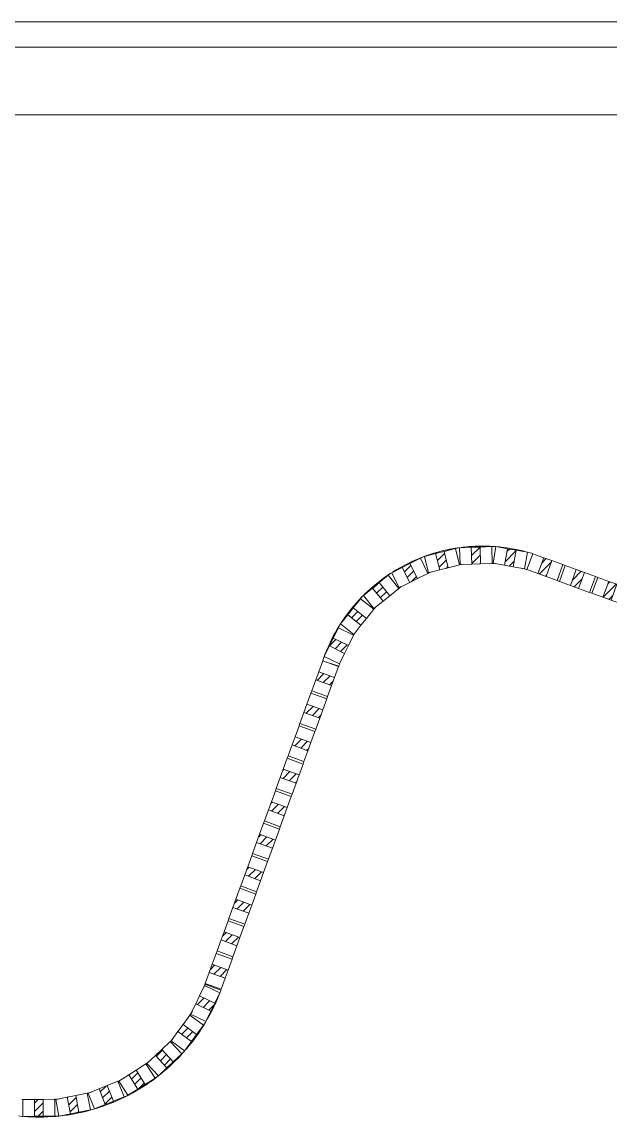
# Model space of a CAD drawing. Header units: millimetres. Extents: x -32090 to 18410, y 18847 to 76047.
# Drawn here: x -22034 to -18549, y 69559 to 76047 of the extents above; entities that cross this region are included whole.
import ezdxf

# ---------------------------------------------------------------- set-up
doc = ezdxf.new("R2010")
doc.units = ezdxf.units.MM
for name, color, linetype, lineweight in [('A-FLOR', 192, 'Continuous', 5), ('A-GLAZ-CURT', 52, 'Continuous', 5), ('A-GLAZ-CWMG', 51, 'Continuous', 5), ('A-WALL', 113, 'Continuous', 5)]:
    doc.layers.add(name, color=color, linetype=linetype, lineweight=lineweight)

# ---------------------------------------------------------------- blocks, each defined once
blk = doc.blocks.new('GUTTER_1 - GUTTER_1-8544427-1st Traffic Floor Plan - Pedestrian')
at = {"layer": 'A-FLOR'}
for p, q in [((-32089.9, 76047.2), (18410.1, 76047.2)), ((18260.1, 75897.2), (-31939.9, 75897.2))]:
    blk.add_line(p, q, dxfattribs=at)
blk = doc.blocks.new('X Block - X Block-V608-1st Traffic Floor Plan - Pedestrian')
at = {"layer": 'A-GLAZ-CURT'}
h = blk.add_hatch(dxfattribs=at)
h.set_pattern_fill('FP_600', color=256, style=0, pattern_type=2)
h.set_pattern_definition([(335, (-59045.677, -43695.38), (14.791639, 31.720773), [])])
h.paths.add_polyline_path([(18.3, 50), (-33.3, 50), (-33.3, -50), (18.3, -50)])
for p, q in [((-102.5, 50), (-102.5, -50)), ((-102.5, 50), (-33.3, 50)), ((18.3, 50), (-33.3, 50)), ((-33.3, 50), (-33.3, -50)), ((18.3, -50), (18.3, 50)), ((18.3, 50), (87.5, 50)), ((87.5, 50), (87.5, -50)), ((-33.3, -50), (-102.5, -50)), ((-33.3, -50), (18.3, -50)), ((87.5, -50), (18.3, -50))]:
    blk.add_line(p, q, dxfattribs=at)
blk = doc.blocks.new('X Block - X Block-V609-1st Traffic Floor Plan - Pedestrian')
at = {"layer": 'A-GLAZ-CURT'}
h = blk.add_hatch(dxfattribs=at)
h.set_pattern_fill('FP_601', color=256, style=0, pattern_type=2)
h.set_pattern_definition([(335, (-59250.677, -43695.38), (14.791639, 31.720773), [])])
h.paths.add_polyline_path([(18.3, 50), (-33.3, 50), (-33.3, -50), (18.3, -50)])
for p, q in [((-102.5, 50), (-102.5, -50)), ((-102.5, 50), (-33.3, 50)), ((18.3, 50), (-33.3, 50)), ((-33.3, 50), (-33.3, -50)), ((18.3, -50), (18.3, 50)), ((18.3, 50), (87.5, 50)), ((87.5, 50), (87.5, -50)), ((-33.3, -50), (-102.5, -50)), ((-33.3, -50), (18.3, -50)), ((87.5, -50), (18.3, -50))]:
    blk.add_line(p, q, dxfattribs=at)
blk = doc.blocks.new('X Block - X Block-V610-1st Traffic Floor Plan - Pedestrian')
at = {"layer": 'A-GLAZ-CURT'}
h = blk.add_hatch(dxfattribs=at)
h.set_pattern_fill('FP_602', color=256, style=0, pattern_type=2)
h.set_pattern_definition([(335, (-59455.677, -43695.38), (14.791639, 31.720773), [])])
h.paths.add_polyline_path([(-33.3, -50), (18.3, -50), (18.3, 50), (-33.3, 50), (-33.3, -46.9)])
for p, q in [((-102.5, 50), (-102.5, -50)), ((-102.5, 50), (-33.3, 50)), ((18.3, 50), (-33.3, 50)), ((-33.3, 50), (-33.3, -50)), ((18.3, -50), (18.3, 50)), ((18.3, 50), (87.5, 50)), ((87.5, 50), (87.5, -50)), ((-33.3, -50), (-102.5, -50)), ((-33.3, -50), (18.3, -50)), ((87.5, -50), (18.3, -50))]:
    blk.add_line(p, q, dxfattribs=at)
blk = doc.blocks.new('X Block - X Block-V611-1st Traffic Floor Plan - Pedestrian')
at = {"layer": 'A-GLAZ-CURT'}
h = blk.add_hatch(dxfattribs=at)
h.set_pattern_fill('FP_603', color=256, style=0, pattern_type=2)
h.set_pattern_definition([(335, (-59660.677, -43695.38), (14.791639, 31.720773), [])])
h.paths.add_polyline_path([(-33.3, -50), (18.3, -50), (18.3, 50), (-33.3, 50), (-33.3, 27.7)])
for p, q in [((-102.5, 50), (-102.5, -50)), ((-102.5, 50), (-33.3, 50)), ((18.3, 50), (-33.3, 50)), ((-33.3, 50), (-33.3, -50)), ((18.3, -50), (18.3, 50)), ((18.3, 50), (87.5, 50)), ((87.5, 50), (87.5, -50)), ((-33.3, -50), (-102.5, -50)), ((-33.3, -50), (18.3, -50)), ((87.5, -50), (18.3, -50))]:
    blk.add_line(p, q, dxfattribs=at)
blk = doc.blocks.new('Rectangular Mullion - 15 x 100mm-V501-1st Traffic Floor Plan - Pedestrian')
at = {"layer": 'A-GLAZ-CWMG'}
for p, q in [((-12991.4, 22638), (-12977.3, 22643.1)), ((-12943.1, 22549.2), (-12957.2, 22544))]:
    blk.add_line(p, q, dxfattribs=at)
blk = doc.blocks.new('Rectangular Mullion - 15 x 100mm-V155-1st Traffic Floor Plan - Pedestrian')
at = {"layer": 'A-GLAZ-CWMG'}
for p, q in [((-23149.9, 65882), (-23134.9, 65882)), ((-23134.9, 65782), (-23149.9, 65782))]:
    blk.add_line(p, q, dxfattribs=at)
blk = doc.blocks.new('X Block - X Block-V612-1st Traffic Floor Plan - Pedestrian')
at = {"layer": 'A-GLAZ-CURT'}
h = blk.add_hatch(dxfattribs=at)
h.set_pattern_fill('FP_604', color=256, style=0, pattern_type=2)
h.set_pattern_definition([(335, (-59865.677, -43695.38), (14.791639, 31.720773), [])])
h.paths.add_polyline_path([(18.3, 50), (-33.3, 50), (-33.3, -50), (18.3, -50)])
for p, q in [((-102.5, 50), (-102.5, -50)), ((-102.5, 50), (-33.3, 50)), ((18.3, 50), (-33.3, 50)), ((-33.3, 50), (-33.3, -50)), ((18.3, -50), (18.3, 50)), ((18.3, 50), (87.5, 50)), ((87.5, 50), (87.5, -50)), ((-33.3, -50), (-102.5, -50)), ((-33.3, -50), (18.3, -50)), ((87.5, -50), (18.3, -50))]:
    blk.add_line(p, q, dxfattribs=at)
blk = doc.blocks.new('X Block - X Block-V613-1st Traffic Floor Plan - Pedestrian')
at = {"layer": 'A-GLAZ-CURT'}
h = blk.add_hatch(dxfattribs=at)
h.set_pattern_fill('FP_605', color=256, style=0, pattern_type=2)
h.set_pattern_definition([(335, (-60070.677, -43695.38), (14.791639, 31.720773), [])])
h.paths.add_polyline_path([(-33.3, -50), (18.3, -50), (18.3, 50), (-33.3, 50)])
for p, q in [((-102.5, 50), (-102.5, -50)), ((-102.5, 50), (-33.3, 50)), ((18.3, 50), (-33.3, 50)), ((-33.3, 50), (-33.3, -50)), ((18.3, -50), (18.3, 50)), ((18.3, 50), (87.5, 50)), ((87.5, 50), (87.5, -50)), ((-33.3, -50), (-102.5, -50)), ((-33.3, -50), (18.3, -50)), ((87.5, -50), (18.3, -50))]:
    blk.add_line(p, q, dxfattribs=at)
blk = doc.blocks.new('X Block - X Block-V614-1st Traffic Floor Plan - Pedestrian')
at = {"layer": 'A-GLAZ-CURT'}
h = blk.add_hatch(dxfattribs=at)
h.set_pattern_fill('FP_606', color=256, style=0, pattern_type=2)
h.set_pattern_definition([(335, (-60275.677, -43695.38), (14.791639, 31.720773), [])])
h.paths.add_polyline_path([(-33.3, 50), (-33.3, -50), (18.3, -50), (18.3, 50)])
for p, q in [((-102.5, 50), (-102.5, -50)), ((-102.5, 50), (-33.3, 50)), ((18.3, 50), (-33.3, 50)), ((-33.3, 50), (-33.3, -50)), ((18.3, -50), (18.3, 50)), ((18.3, 50), (87.5, 50)), ((87.5, 50), (87.5, -50)), ((-33.3, -50), (-102.5, -50)), ((-33.3, -50), (18.3, -50)), ((87.5, -50), (18.3, -50))]:
    blk.add_line(p, q, dxfattribs=at)
blk = doc.blocks.new('X Block - X Block-V615-1st Traffic Floor Plan - Pedestrian')
at = {"layer": 'A-GLAZ-CURT'}
h = blk.add_hatch(dxfattribs=at)
h.set_pattern_fill('FP_607', color=256, style=0, pattern_type=2)
h.set_pattern_definition([(335, (-60480.677, -43695.38), (14.791639, 31.720773), [])])
h.paths.add_polyline_path([(18.3, 50), (-33.3, 50), (-33.3, -50), (18.3, -50)])
for p, q in [((-102.5, 50), (-102.5, -50)), ((-102.5, 50), (-33.3, 50)), ((18.3, 50), (-33.3, 50)), ((-33.3, 50), (-33.3, -50)), ((18.3, -50), (18.3, 50)), ((18.3, 50), (87.5, 50)), ((87.5, 50), (87.5, -50)), ((-33.3, -50), (-102.5, -50)), ((-33.3, -50), (18.3, -50)), ((87.5, -50), (18.3, -50))]:
    blk.add_line(p, q, dxfattribs=at)
blk = doc.blocks.new('X Block - X Block-V616-1st Traffic Floor Plan - Pedestrian')
at = {"layer": 'A-GLAZ-CURT'}
h = blk.add_hatch(dxfattribs=at)
h.set_pattern_fill('FP_608', color=256, style=0, pattern_type=2)
h.set_pattern_definition([(335, (-60685.677, -43695.38), (14.791639, 31.720773), [])])
h.paths.add_polyline_path([(-33.3, -50), (18.3, -50), (18.3, 50), (-33.3, 50)])
for p, q in [((-102.5, 50), (-102.5, -50)), ((-102.5, 50), (-33.3, 50)), ((18.3, 50), (-33.3, 50)), ((-33.3, 50), (-33.3, -50)), ((18.3, -50), (18.3, 50)), ((18.3, 50), (87.5, 50)), ((87.5, 50), (87.5, -50)), ((-33.3, -50), (-102.5, -50)), ((-33.3, -50), (18.3, -50)), ((87.5, -50), (18.3, -50))]:
    blk.add_line(p, q, dxfattribs=at)
blk = doc.blocks.new('X Block - X Block-V617-1st Traffic Floor Plan - Pedestrian')
at = {"layer": 'A-GLAZ-CURT'}
h = blk.add_hatch(dxfattribs=at)
h.set_pattern_fill('FP_609', color=256, style=0, pattern_type=2)
h.set_pattern_definition([(335, (-60883.177, -43695.38), (14.791639, 31.720773), [])])
h.paths.add_polyline_path([(25.8, 50), (-25.8, 50), (-25.8, -50), (25.8, -50)])
for p, q in [((-95, 50), (-95, -50)), ((-95, 50), (-25.8, 50)), ((25.8, 50), (-25.8, 50)), ((-25.8, 50), (-25.8, -50)), ((25.8, -50), (25.8, 50)), ((25.8, 50), (95, 50)), ((95, 50), (95, -50)), ((-25.8, -50), (-95, -50)), ((-25.8, -50), (25.8, -50)), ((95, -50), (25.8, -50))]:
    blk.add_line(p, q, dxfattribs=at)
blk = doc.blocks.new('X Block - X Block-V619-1st Traffic Floor Plan - Pedestrian')
at = {"layer": 'A-GLAZ-CURT'}
h = blk.add_hatch(dxfattribs=at)
h.set_pattern_fill('FP_611', color=256, style=0, pattern_type=2)
h.set_pattern_definition([(44.589, (21426.61, -69768.942), (-24.570572, 24.92563), [])])
h.paths.add_polyline_path([(-33.3, -50), (18.3, -50), (18.3, 50), (-33.3, 50), (-33.3, 17.3)])
for p, q in [((-102.5, 50), (-102.5, -50)), ((-102.5, 50), (-33.3, 50)), ((18.3, 50), (-33.3, 50)), ((-33.3, 50), (-33.3, -50)), ((18.3, -50), (18.3, 50)), ((18.3, 50), (87.5, 50)), ((87.5, 50), (87.5, -50)), ((-33.3, -50), (-102.5, -50)), ((-33.3, -50), (18.3, -50)), ((87.5, -50), (18.3, -50))]:
    blk.add_line(p, q, dxfattribs=at)
blk = doc.blocks.new('X Block - X Block-V620-1st Traffic Floor Plan - Pedestrian')
at = {"layer": 'A-GLAZ-CURT'}
h = blk.add_hatch(dxfattribs=at)
h.set_pattern_fill('FP_612', color=256, style=0, pattern_type=2)
h.set_pattern_definition([(33.896, (7905.48, -72514.104), (-19.51905, 29.051793), [])])
h.paths.add_polyline_path([(-33.3, -50), (18.3, -50), (18.3, 50), (-33.3, 50), (-33.3, 3.1)])
for p, q in [((-102.5, 50), (-102.5, -50)), ((-102.5, 50), (-33.3, 50)), ((18.3, 50), (-33.3, 50)), ((-33.3, 50), (-33.3, -50)), ((18.3, -50), (18.3, 50)), ((18.3, 50), (87.5, 50)), ((87.5, 50), (87.5, -50)), ((-33.3, -50), (-102.5, -50)), ((-33.3, -50), (18.3, -50)), ((87.5, -50), (18.3, -50))]:
    blk.add_line(p, q, dxfattribs=at)
blk = doc.blocks.new('X Block - X Block-V621-1st Traffic Floor Plan - Pedestrian')
at = {"layer": 'A-GLAZ-CURT'}
h = blk.add_hatch(dxfattribs=at)
h.set_pattern_fill('FP_613', color=256, style=0, pattern_type=2)
h.set_pattern_definition([(23.202, (-5890.218, -72702.71), (-13.78909, 32.169256), [])])
h.paths.add_polyline_path([(-33.3, 50), (-33.3, -50), (18.3, -50), (18.3, 50)])
for p, q in [((-102.5, 50), (-102.5, -50)), ((-102.5, 50), (-33.3, 50)), ((18.3, 50), (-33.3, 50)), ((-33.3, 50), (-33.3, -50)), ((18.3, -50), (18.3, 50)), ((18.3, 50), (87.5, 50)), ((87.5, 50), (87.5, -50)), ((-33.3, -50), (-102.5, -50)), ((-33.3, -50), (18.3, -50)), ((87.5, -50), (18.3, -50))]:
    blk.add_line(p, q, dxfattribs=at)
blk = doc.blocks.new('X Block - X Block-V622-1st Traffic Floor Plan - Pedestrian')
at = {"layer": 'A-GLAZ-CURT'}
h = blk.add_hatch(dxfattribs=at)
h.set_pattern_fill('FP_614', color=256, style=0, pattern_type=2)
h.set_pattern_definition([(12.509, (-19481.34, -70328.21), (-7.580754, 34.16917), [])])
h.paths.add_polyline_path([(-33.3, 50), (-33.3, -50), (18.3, -50), (18.3, 50)])
for p, q in [((-102.5, 50), (-102.5, -50)), ((-102.5, 50), (-33.3, 50)), ((18.3, 50), (-33.3, 50)), ((-33.3, 50), (-33.3, -50)), ((18.3, -50), (18.3, 50)), ((18.3, 50), (87.5, 50)), ((87.5, 50), (87.5, -50)), ((-33.3, -50), (-102.5, -50)), ((-33.3, -50), (18.3, -50)), ((87.5, -50), (18.3, -50))]:
    blk.add_line(p, q, dxfattribs=at)
blk = doc.blocks.new('X Block - X Block-V623-1st Traffic Floor Plan - Pedestrian')
at = {"layer": 'A-GLAZ-CURT'}
h = blk.add_hatch(dxfattribs=at)
h.set_pattern_fill('FP_615', color=256, style=0, pattern_type=2)
h.set_pattern_definition([(1.816, (-32395.85, -65473.076), (-1.109146, 34.982421), [])])
h.paths.add_polyline_path([(-33.3, -50), (18.3, -50), (18.3, 50), (-33.3, 50)])
for p, q in [((-102.5, 50), (-102.5, -50)), ((-102.5, 50), (-33.3, 50)), ((18.3, 50), (-33.3, 50)), ((-33.3, 50), (-33.3, -50)), ((18.3, -50), (18.3, 50)), ((18.3, 50), (87.5, 50)), ((87.5, 50), (87.5, -50)), ((-33.3, -50), (-102.5, -50)), ((-33.3, -50), (18.3, -50)), ((87.5, -50), (18.3, -50))]:
    blk.add_line(p, q, dxfattribs=at)
blk = doc.blocks.new('X Block - X Block-V624-1st Traffic Floor Plan - Pedestrian')
at = {"layer": 'A-GLAZ-CURT'}
h = blk.add_hatch(dxfattribs=at)
h.set_pattern_fill('FP_616', color=256, style=0, pattern_type=2)
h.set_pattern_definition([(351.122, (-44185.204, -58305.93), (5.401586, 34.580672), [])])
h.paths.add_polyline_path([(18.3, 50), (-33.3, 50), (-33.3, -50), (18.3, -50)])
for p, q in [((-102.5, 50), (-102.5, -50)), ((-102.5, 50), (-33.3, 50)), ((18.3, 50), (-33.3, 50)), ((-33.3, 50), (-33.3, -50)), ((18.3, -50), (18.3, 50)), ((18.3, 50), (87.5, 50)), ((87.5, 50), (87.5, -50)), ((-33.3, -50), (-102.5, -50)), ((-33.3, -50), (18.3, -50)), ((87.5, -50), (18.3, -50))]:
    blk.add_line(p, q, dxfattribs=at)
blk = doc.blocks.new('X Block - X Block-11240936-1st Traffic Floor Plan - Pedestrian')
at = {"layer": 'A-GLAZ-CURT'}
h = blk.add_hatch(dxfattribs=at)
h.set_pattern_fill('FP_617', color=256, style=0, pattern_type=2)
h.set_pattern_definition([(340.821, (-54095.313, -49446.423), (11.498217, 33.05739), [])])
h.paths.add_polyline_path([(-25.8, -50), (25.8, -50), (25.8, 50), (-25.8, 50), (-25.8, 20.2)])
for p, q in [((-95, 50), (-95, -50)), ((-95, 50), (-25.8, 50)), ((25.8, 50), (-25.8, 50)), ((-25.8, 50), (-25.8, -50)), ((25.8, -50), (25.8, 50)), ((25.8, 50), (95, 50)), ((95, 50), (95, -50)), ((-25.8, -50), (-95, -50)), ((-25.8, -50), (25.8, -50)), ((95, -50), (25.8, -50))]:
    blk.add_line(p, q, dxfattribs=at)
blk = doc.blocks.new('Rectangular Mullion - 15 x 100mm-10939193-1st Traffic Floor Plan - Pedestrian')
at = {"layer": 'A-GLAZ-CWMG'}
for p, q in [((-22034.9, 69664.6), (-22024.7, 69662.7)), ((-22033.4, 69562.7), (-22052.7, 69566.2))]:
    blk.add_line(p, q, dxfattribs=at)
blk = doc.blocks.new('Rectangular Mullion - 15 x 100mm-10937252-1st Traffic Floor Plan - Pedestrian')
at = {"layer": 'A-GLAZ-CWMG'}
for p, q in [((-21839.4, 69664.1), (-21829.1, 69664.1)), ((-22028.7, 69562.7), (-22033.4, 69562.7)), ((-21819, 69564.2), (-21838.7, 69564.1))]:
    blk.add_line(p, q, dxfattribs=at)
blk = doc.blocks.new('Rectangular Mullion - 15 x 100mm-10939379-1st Traffic Floor Plan - Pedestrian')
at = {"layer": 'A-GLAZ-CWMG'}
for p, q in [((-21038.6, 70163.1), (-21032.4, 70171.6)), ((-20946.3, 70119.9), (-20957.8, 70104.2)), ((-21069.8, 69950.7), (-21072.5, 69946.9))]:
    blk.add_line(p, q, dxfattribs=at)
blk = doc.blocks.new('Rectangular Mullion - 15 x 100mm-10939384-1st Traffic Floor Plan - Pedestrian')
at = {"layer": 'A-GLAZ-CWMG'}
blk.add_line((-20944.3, 70124), (-20946.3, 70119.9), dxfattribs=at)
blk = doc.blocks.new('X Block - X Block-V625-1st Traffic Floor Plan - Pedestrian')
at = {"layer": 'A-GLAZ-CURT'}
h = blk.add_hatch(dxfattribs=at)
h.set_pattern_fill('FP_618', color=256, style=0, pattern_type=2)
h.set_pattern_definition([(341.133, (-56084.927, -49962.138), (11.318036, 33.119512), [])])
h.paths.add_polyline_path([(-33.3, -50), (18.3, -50), (18.3, 50), (-33.3, 50)])
for p, q in [((-102.5, 50), (-102.5, -50)), ((-102.5, 50), (-33.3, 50)), ((18.3, 50), (-33.3, 50)), ((-33.3, 50), (-33.3, -50)), ((18.3, -50), (18.3, 50)), ((18.3, 50), (87.5, 50)), ((87.5, 50), (87.5, -50)), ((-33.3, -50), (-102.5, -50)), ((-33.3, -50), (18.3, -50)), ((87.5, -50), (18.3, -50))]:
    blk.add_line(p, q, dxfattribs=at)
blk = doc.blocks.new('X Block - X Block-V626-1st Traffic Floor Plan - Pedestrian')
at = {"layer": 'A-GLAZ-CURT'}
h = blk.add_hatch(dxfattribs=at)
h.set_pattern_fill('FP_619', color=256, style=0, pattern_type=2)
h.set_pattern_definition([(353.521, (-44263.375, -60852.767), (3.949367, 34.776465), [])])
h.paths.add_polyline_path([(-33.3, -50), (18.3, -50), (18.3, 50), (-33.3, 50)])
for p, q in [((-102.5, 50), (-102.5, -50)), ((-102.5, 50), (-33.3, 50)), ((18.3, 50), (-33.3, 50)), ((-33.3, 50), (-33.3, -50)), ((18.3, -50), (18.3, 50)), ((18.3, 50), (87.5, 50)), ((87.5, 50), (87.5, -50)), ((-33.3, -50), (-102.5, -50)), ((-33.3, -50), (18.3, -50)), ((87.5, -50), (18.3, -50))]:
    blk.add_line(p, q, dxfattribs=at)
blk = doc.blocks.new('X Block - X Block-V627-1st Traffic Floor Plan - Pedestrian')
at = {"layer": 'A-GLAZ-CURT'}
h = blk.add_hatch(dxfattribs=at)
h.set_pattern_fill('FP_620', color=256, style=0, pattern_type=2)
h.set_pattern_definition([(5.908, (-30380.695, -68953.76), (-3.6026, 34.814096), [])])
h.paths.add_polyline_path([(-33.3, 50), (-33.3, -50), (18.3, -50), (18.3, 50)])
for p, q in [((-102.5, 50), (-102.5, -50)), ((-102.5, 50), (-33.3, 50)), ((18.3, 50), (-33.3, 50)), ((-33.3, 50), (-33.3, -50)), ((18.3, -50), (18.3, 50)), ((18.3, 50), (87.5, 50)), ((87.5, 50), (87.5, -50)), ((-33.3, -50), (-102.5, -50)), ((-33.3, -50), (18.3, -50)), ((87.5, -50), (18.3, -50))]:
    blk.add_line(p, q, dxfattribs=at)
blk = doc.blocks.new('X Block - X Block-V628-1st Traffic Floor Plan - Pedestrian')
at = {"layer": 'A-GLAZ-CURT'}
h = blk.add_hatch(dxfattribs=at)
h.set_pattern_fill('FP_621', color=256, style=0, pattern_type=2)
h.set_pattern_definition([(18.296, (-15083.334, -73887.894), (-10.987416, 33.230659), [])])
h.paths.add_polyline_path([(-33.3, -50), (18.3, -50), (18.3, 50), (-33.3, 50)])
for p, q in [((-102.5, 50), (-102.5, -50)), ((-102.5, 50), (-33.3, 50)), ((18.3, 50), (-33.3, 50)), ((-33.3, 50), (-33.3, -50)), ((18.3, -50), (18.3, 50)), ((18.3, 50), (87.5, 50)), ((87.5, 50), (87.5, -50)), ((-33.3, -50), (-102.5, -50)), ((-33.3, -50), (18.3, -50)), ((87.5, -50), (18.3, -50))]:
    blk.add_line(p, q, dxfattribs=at)
blk = doc.blocks.new('X Block - X Block-V629-1st Traffic Floor Plan - Pedestrian')
at = {"layer": 'A-GLAZ-CURT'}
h = blk.add_hatch(dxfattribs=at)
h.set_pattern_fill('FP_622', color=256, style=0, pattern_type=2)
h.set_pattern_definition([(30.684, (916.383, -75425.41), (-17.860597, 30.099818), [])])
h.paths.add_polyline_path([(-33.3, -50), (18.3, -50), (18.3, 50), (-33.3, 50), (-33.3, 7.3)])
for p, q in [((-102.5, 50), (-102.5, -50)), ((-102.5, 50), (-33.3, 50)), ((18.3, 50), (-33.3, 50)), ((-33.3, 50), (-33.3, -50)), ((18.3, -50), (18.3, 50)), ((18.3, 50), (87.5, 50)), ((87.5, 50), (87.5, -50)), ((-33.3, -50), (-102.5, -50)), ((-33.3, -50), (18.3, -50)), ((87.5, -50), (18.3, -50))]:
    blk.add_line(p, q, dxfattribs=at)
blk = doc.blocks.new('X Block - X Block-V630-1st Traffic Floor Plan - Pedestrian')
at = {"layer": 'A-GLAZ-CURT'}
h = blk.add_hatch(dxfattribs=at)
h.set_pattern_fill('FP_623', color=256, style=0, pattern_type=2)
h.set_pattern_definition([(43.072, (16873.43, -73494.71), (-23.90209, 25.567363), [])])
h.paths.add_polyline_path([(-33.3, -50), (18.3, -50), (18.3, 50), (-33.3, 50), (-33.3, -28.9)])
for p, q in [((-102.5, 50), (-102.5, -50)), ((-102.5, 50), (-33.3, 50)), ((18.3, 50), (-33.3, 50)), ((-33.3, 50), (-33.3, -50)), ((18.3, -50), (18.3, 50)), ((18.3, 50), (87.5, 50)), ((87.5, 50), (87.5, -50)), ((-33.3, -50), (-102.5, -50)), ((-33.3, -50), (18.3, -50)), ((87.5, -50), (18.3, -50))]:
    blk.add_line(p, q, dxfattribs=at)
blk = doc.blocks.new('X Block - X Block-11240937-1st Traffic Floor Plan - Pedestrian')
at = {"layer": 'A-GLAZ-CURT'}
h = blk.add_hatch(dxfattribs=at)
h.set_pattern_fill('FP_624', color=256, style=0, pattern_type=2)
h.set_pattern_definition([(55.006, (31510.227, -68438.63), (-28.672424, 20.072173), [])])
h.paths.add_polyline_path([(25.8, -50), (25.8, 50), (-25.8, 50), (-25.8, -50)])
for p, q in [((-95, 50), (-95, -50)), ((-95, 50), (-25.8, 50)), ((25.8, 50), (-25.8, 50)), ((-25.8, 50), (-25.8, -50)), ((25.8, -50), (25.8, 50)), ((25.8, 50), (95, 50)), ((95, 50), (95, -50)), ((-25.8, -50), (-95, -50)), ((-25.8, -50), (25.8, -50)), ((95, -50), (25.8, -50))]:
    blk.add_line(p, q, dxfattribs=at)
blk = doc.blocks.new('Rectangular Mullion - 15 x 100mm-10940287-1st Traffic Floor Plan - Pedestrian')
at = {"layer": 'A-GLAZ-CWMG'}
for p, q in [((-20158.6, 72458.2), (-20149.6, 72476.5)), ((-20064.6, 72422.7), (-20068.9, 72414.1))]:
    blk.add_line(p, q, dxfattribs=at)
blk = doc.blocks.new('Rectangular Mullion - 15 x 100mm-10940229-1st Traffic Floor Plan - Pedestrian')
at = {"layer": 'A-GLAZ-CWMG'}
for p, q in [((-20027.9, 72629.4), (-20015.2, 72645.4)), ((-19943.7, 72574.6), (-19949.7, 72567.1)), ((-20149.6, 72476.5), (-20146.3, 72480.7))]:
    blk.add_line(p, q, dxfattribs=at)
blk = doc.blocks.new('Rectangular Mullion - 15 x 100mm-11381301-1st Traffic Floor Plan - Pedestrian')
at = {"layer": 'A-GLAZ-CWMG'}
for p, q in [((-19445.7, 72931.9), (-19440.3, 72932)), ((-19250.4, 72938.4), (-19230.2, 72939.1)), ((-19237.3, 72838.8), (-19247, 72838.5))]:
    blk.add_line(p, q, dxfattribs=at)
blk = doc.blocks.new('Rectangular Mullion - 15 x 100mm-10940502-1st Traffic Floor Plan - Pedestrian')
at = {"layer": 'A-GLAZ-CWMG'}
blk.add_line((-19230.2, 72939.1), (-19225, 72938.2), dxfattribs=at)
blk = doc.blocks.new('X Block - X Block-V631-1st Traffic Floor Plan - Pedestrian')
at = {"layer": 'A-GLAZ-CURT'}
h = blk.add_hatch(dxfattribs=at)
h.set_pattern_fill('FP_625', color=256, style=0, pattern_type=2)
h.set_pattern_definition([(65, (42690.587, -61949.525), (-31.720773, 14.791639), [])])
h.paths.add_polyline_path([(18.3, -50), (18.3, 50), (-33.3, 50), (-33.3, -50), (-13.7, -50)])
for p, q in [((-102.5, 50), (-102.5, -50)), ((-102.5, 50), (-33.3, 50)), ((18.3, 50), (-33.3, 50)), ((-33.3, 50), (-33.3, -50)), ((18.3, -50), (18.3, 50)), ((18.3, 50), (87.5, 50)), ((87.5, 50), (87.5, -50)), ((-33.3, -50), (-102.5, -50)), ((-33.3, -50), (18.3, -50)), ((87.5, -50), (18.3, -50))]:
    blk.add_line(p, q, dxfattribs=at)
blk = doc.blocks.new('X Block - X Block-V632-1st Traffic Floor Plan - Pedestrian')
at = {"layer": 'A-GLAZ-CURT'}
h = blk.add_hatch(dxfattribs=at)
h.set_pattern_fill('FP_626', color=256, style=0, pattern_type=2)
h.set_pattern_definition([(65, (42485.587, -61949.525), (-31.720773, 14.791639), [])])
h.paths.add_polyline_path([(-33.3, -50), (18.3, -50), (18.3, 50), (-33.3, 50)])
for p, q in [((-102.5, 50), (-102.5, -50)), ((-102.5, 50), (-33.3, 50)), ((18.3, 50), (-33.3, 50)), ((-33.3, 50), (-33.3, -50)), ((18.3, -50), (18.3, 50)), ((18.3, 50), (87.5, 50)), ((87.5, 50), (87.5, -50)), ((-33.3, -50), (-102.5, -50)), ((-33.3, -50), (18.3, -50)), ((87.5, -50), (18.3, -50))]:
    blk.add_line(p, q, dxfattribs=at)
blk = doc.blocks.new('X Block - X Block-V633-1st Traffic Floor Plan - Pedestrian')
at = {"layer": 'A-GLAZ-CURT'}
h = blk.add_hatch(dxfattribs=at)
h.set_pattern_fill('FP_627', color=256, style=0, pattern_type=2)
h.set_pattern_definition([(65, (42280.587, -61949.525), (-31.720773, 14.791639), [])])
h.paths.add_polyline_path([(-33.3, -50), (18.3, -50), (18.3, 50), (-33.3, 50)])
for p, q in [((-102.5, 50), (-102.5, -50)), ((-102.5, 50), (-33.3, 50)), ((18.3, 50), (-33.3, 50)), ((-33.3, 50), (-33.3, -50)), ((18.3, -50), (18.3, 50)), ((18.3, 50), (87.5, 50)), ((87.5, 50), (87.5, -50)), ((-33.3, -50), (-102.5, -50)), ((-33.3, -50), (18.3, -50)), ((87.5, -50), (18.3, -50))]:
    blk.add_line(p, q, dxfattribs=at)

msp = doc.modelspace()

# ---------------------------------------------------------------- linework, layer by layer
at = {"layer": 'A-FLOR'}
for p, q in [((-31539.9, 75497.2), (17860.1, 75497.2)), ((-20244.2, 72282.6), (-20251.5, 72262.5)), ((-20162.3, 72230.1), (-20162, 72231.1)), ((-20896, 70214.3), (-20892.4, 70224.2))]:
    msp.add_line(p, q, dxfattribs=at)
for start, end in [(153.57145, 154.0168), (159.69502, 160.00002), (158.2834, 159.38448)]:
    msp.add_arc((-19304.5, 71940.5), 1000, start, end, dxfattribs=at)
for points in [[(-19401.1, 72935.8), (-19402.8, 72935.7), (-19404.5, 72935.5), (-19406.2, 72935.3)], [(-19289.1, 72940.4), (-19291.2, 72940.5), (-19293.3, 72940.5), (-19295.4, 72940.5)], [(-19171.1, 72931.6), (-19176, 72932.3), (-19181, 72932.9), (-19185.9, 72933.5)], [(-19060.8, 72910.4), (-19065.9, 72911.7), (-19071.1, 72912.9), (-19076.2, 72914.1)], [(-19908.5, 72737.4), (-19913, 72734), (-19917.5, 72730.5), (-19922, 72727)], [(-19816.1, 72799.7), (-19820.8, 72796.9), (-19825.4, 72794.1), (-19830.1, 72791.2)], [(-19991.6, 72667.1), (-19996.4, 72662.5), (-20001.2, 72657.9), (-20005.9, 72653.2)], [(-20066.3, 72588.3), (-20071.9, 72581.8), (-20077.4, 72575.2), (-20082.7, 72568.5)], [(-20132.3, 72501.5), (-20136.4, 72495.4), (-20140.5, 72489.3), (-20144.5, 72483.1)], [(-20216.3, 72351), (-20225.5, 72330.7), (-20234, 72310.1), (-20241.8, 72289.1)], [(-20199.9, 72385.7), (-20201.6, 72382.3), (-20203.3, 72378.9), (-20205, 72375.4)], [(-20188.2, 72408.6), (-20192.2, 72401.1), (-20196.1, 72393.4), (-20199.9, 72385.7)], [(-20242.3, 72287.6), (-20243, 72285.9), (-20243.6, 72284.2), (-20244.2, 72282.6)], [(-20898.4, 70209.4), (-20897.6, 70211.1), (-20896.8, 70212.7), (-20896, 70214.3)]]:
    msp.add_open_spline(points, degree=3, dxfattribs=at)
msp.add_open_spline([(-19716.9, 72851.5), (-19720.3, 72850), (-19725.3, 72847.7), (-19730.3, 72845.4), (-19731.9, 72844.6)], degree=3, knots=[-0.50712728, -0.50712728, -0.50712728, -0.50712728, -0.5, -0.4966485, -0.4966485, -0.4966485, -0.4966485], dxfattribs=at)
at = {"layer": 'A-WALL'}
for p, q in [((-19246.9, 72939.9), (-19246.8, 72938.9)), ((-19637.9, 72883.4), (-19638, 72884.3)), ((-20204.5, 72245.4), (-20157.1, 72229.4)), ((-20949.3, 70345.2), (-20947.5, 70350.3)), ((-20855.4, 70310.8), (-20949.3, 70345.4)), ((-20949.3, 70345.2), (-20855.4, 70311)), ((-20853.5, 70316.1), (-20855.4, 70311)), ((-21241.8, 69792), (-21241.3, 69791))]:
    msp.add_line(p, q, dxfattribs=at)
for centre, radius, start, end in [((-19304.4, 71941.6), 1000, 86.36604, 97.93312), ((-19304.4, 71941.6), 1000, 92.00712, 97.30995), ((-19304.4, 71941.6), 1000, 92.00712, 97.30995), ((-19304.4, 71941.6), 1000, 86.70662, 89.92788), ((-19304.4, 71941.6), 1000, 86.70662, 89.92788), ((-19304.4, 71941.6), 1000, 75.35891, 85.49404), ((-19304.4, 71941.6), 1000, 110.66897, 122.24891), ((-19304.4, 71941.6), 1000, 98.55138, 110.058), ((-19304.4, 71941.6), 1000, 105.94446, 109.48823), ((-19304.4, 71941.6), 1000, 105.94446, 109.48823), ((-19304.4, 71941.6), 1000, 98.42664, 104.07707), ((-19304.4, 71941.6), 1000, 98.42664, 104.07707), ((-19304.4, 71941.6), 1000, 72.72227, 74.53701), ((-19304.4, 71941.6), 900, 97.36668, 98.56683), ((-19304.4, 71941.6), 900, 85.44085, 85.80957), ((-19304.4, 71941.6), 900, 72.68476, 75.08409), ((-19304.4, 71941.6), 1000, 123.14923, 134.49091), ((-19304.4, 71941.6), 900, 109.71178, 111.22576), ((-19304.4, 71941.6), 900, 122.29353, 123.71512), ((-19304.4, 71941.6), 1000, 135.62966, 146.77324), ((-19304.4, 71941.6), 900, 135.00488, 135.87458), ((-19304.4, 71941.6), 1000, 148.10686, 159.08795), ((-19304.4, 71941.6), 1000, 159.75616, 161.27975), ((-19304.4, 71941.6), 900, 159.45061, 161.34717), ((-21934.4, 70708.6), 1050, 338.67069, 339.75966), ((-21934.4, 70708.6), 1150, 330.17584, 338.33907), ((-21934.4, 70708.6), 1150, 338.91986, 339.75966), ((-21934.4, 70708.6), 1050, 328.7273, 330.14255), ((-21934.4, 70708.6), 1150, 319.51459, 328.80825), ((-21934.4, 70708.6), 1050, 317.72083, 319.22584), ((-21934.4, 70708.6), 1050, 307.27655, 308.09644), ((-21934.4, 70708.6), 1150, 308.75941, 317.8668), ((-21934.4, 70708.6), 1050, 296.99876, 297.53527), ((-21934.4, 70708.6), 1150, 297.90256, 306.97844), ((-21934.4, 70708.6), 1150, 300.52547, 303.89631), ((-21934.4, 70708.6), 1150, 305.98466, 307.06281), ((-21934.4, 70708.6), 1050, 285.82988, 287.27897), ((-21934.4, 70708.6), 1150, 297.33719, 298.41554), ((-21934.4, 70708.6), 1050, 264.78935, 265.15946), ((-21934.4, 70708.6), 1050, 274.92993, 276.34359), ((-21934.4, 70708.6), 1150, 286.98187, 296.17217), ((-21934.4, 70708.6), 1150, 289.07976, 292.98577), ((-21934.4, 70708.6), 1150, 294.97199, 296.90556), ((-21934.4, 70708.6), 1150, 265.59763, 275.08586), ((-21934.4, 70708.6), 1150, 276.01857, 285.50255), ((-21934.4, 70708.6), 1150, 287.28491, 287.58062)]:
    msp.add_arc(centre, radius, start, end, dxfattribs=at)

# ---------------------------------------------------------------- block references
at = {"layer": 'A-FLOR'}
msp.add_blockref('GUTTER_1 - GUTTER_1-8544427-1st Traffic Floor Plan - Pedestrian', (0, 0), dxfattribs=at)
at = {"layer": 'A-GLAZ-CURT'}
for name, p, rotation in [('X Block - X Block-V630-1st Traffic Floor Plan - Pedestrian', (-19336.2, 72885.5), 1.927725347039928), ('X Block - X Block-11240937-1st Traffic Floor Plan - Pedestrian', (-19140.2, 72872.5), 349.9944030471553), ('X Block - X Block-V628-1st Traffic Floor Plan - Pedestrian', (-19728.8, 72785.3), 26.70360754069022), ('X Block - X Block-V629-1st Traffic Floor Plan - Pedestrian', (-19537.9, 72856.7), 14.31566644386642), ('X Block - X Block-V631-1st Traffic Floor Plan - Pedestrian', (-18928.1, 72814.5), 340.0000592352971), ('X Block - X Block-V632-1st Traffic Floor Plan - Pedestrian', (-18735.5, 72744.4), 340.0000592352971), ('X Block - X Block-V627-1st Traffic Floor Plan - Pedestrian', (-19899.9, 72674.6), 39.09154863751374), ('X Block - X Block-V633-1st Traffic Floor Plan - Pedestrian', (-18542.8, 72674.3), 340.0000592352971), ('X Block - X Block-V626-1st Traffic Floor Plan - Pedestrian', (-20043.3, 72529.8), 51.4794897343409), ('X Block - X Block-V625-1st Traffic Floor Plan - Pedestrian', (-20152.3, 72357.6), 63.86743083116411), ('X Block - X Block-V617-1st Traffic Floor Plan - Pedestrian', (-20237, 72156.2), 70.00001837226306), ('X Block - X Block-V616-1st Traffic Floor Plan - Pedestrian', (-20304.5, 71970.6), 70.00001837226306), ('X Block - X Block-V615-1st Traffic Floor Plan - Pedestrian', (-20374.6, 71777.9), 70.00001837226306), ('X Block - X Block-V614-1st Traffic Floor Plan - Pedestrian', (-20444.8, 71585.3), 70.00001837226306), ('X Block - X Block-V613-1st Traffic Floor Plan - Pedestrian', (-20514.9, 71392.7), 70.00001837226306), ('X Block - X Block-V612-1st Traffic Floor Plan - Pedestrian', (-20585, 71200), 70.00001837226306), ('X Block - X Block-V611-1st Traffic Floor Plan - Pedestrian', (-20655.1, 71007.4), 70.00001837226306), ('X Block - X Block-V610-1st Traffic Floor Plan - Pedestrian', (-20725.2, 70814.8), 70.00001837226306), ('X Block - X Block-V609-1st Traffic Floor Plan - Pedestrian', (-20795.3, 70622.1), 70.00001837226306), ('X Block - X Block-V608-1st Traffic Floor Plan - Pedestrian', (-20865.4, 70429.5), 70.00001837226306), ('X Block - X Block-11240936-1st Traffic Floor Plan - Pedestrian', (-20947.9, 70231.3), 64.17908681917258), ('X Block - X Block-V624-1st Traffic Floor Plan - Pedestrian', (-21049.8, 70063), 53.87784519705713), ('X Block - X Block-V623-1st Traffic Floor Plan - Pedestrian', (-21184.9, 69910), 43.18448232445795), ('X Block - X Block-V622-1st Traffic Floor Plan - Pedestrian', (-21346.1, 69784.8), 32.4911194518597), ('X Block - X Block-V621-1st Traffic Floor Plan - Pedestrian', (-21527.7, 69691.7), 21.79775657925857), ('X Block - X Block-V620-1st Traffic Floor Plan - Pedestrian', (-21723.5, 69633.9), 11.10439370666118), ('X Block - X Block-V619-1st Traffic Floor Plan - Pedestrian', (-21926.6, 69613.4), 0.4110308340604829)]:
    msp.add_blockref(name, p, dxfattribs=dict(at, rotation=rotation))
at = {"layer": 'A-GLAZ-CWMG'}
for name, p, rotation in [('Rectangular Mullion - 15 x 100mm-10940229-1st Traffic Floor Plan - Pedestrian', (-47380.1, 2948.8), 322.8361767095255), ('Rectangular Mullion - 15 x 100mm-10940229-1st Traffic Floor Plan - Pedestrian', (-31925.5, -1467.9), 335.2241178063493), ('Rectangular Mullion - 15 x 100mm-10940229-1st Traffic Floor Plan - Pedestrian', (-15883.1, -2466.4), 347.6120589031728), ('Rectangular Mullion - 15 x 100mm-V501-1st Traffic Floor Plan - Pedestrian', (-14249.5, 98424.9), 140.0000707518709), ('Rectangular Mullion - 15 x 100mm-V155-1st Traffic Floor Plan - Pedestrian', (-19415.2, 2934.9), 340.0000592352976), ('Rectangular Mullion - 15 x 100mm-V155-1st Traffic Floor Plan - Pedestrian', (49505, 71290.8), 70.00001837226351), ('Rectangular Mullion - 15 x 100mm-V155-1st Traffic Floor Plan - Pedestrian', (49434.9, 71098.1), 70.00001837226236), ('Rectangular Mullion - 15 x 100mm-V155-1st Traffic Floor Plan - Pedestrian', (49364.8, 70905.5), 70.00001837226351), ('Rectangular Mullion - 15 x 100mm-V155-1st Traffic Floor Plan - Pedestrian', (49294.6, 70712.9), 70.00001837226351), ('Rectangular Mullion - 15 x 100mm-V155-1st Traffic Floor Plan - Pedestrian', (49224.5, 70520.2), 70.00001837226236), ('Rectangular Mullion - 15 x 100mm-V155-1st Traffic Floor Plan - Pedestrian', (49154.4, 70327.6), 70.00001837226381), ('Rectangular Mullion - 15 x 100mm-V155-1st Traffic Floor Plan - Pedestrian', (49084.3, 70135), 70.00001837226236), ('Rectangular Mullion - 15 x 100mm-V155-1st Traffic Floor Plan - Pedestrian', (49014.2, 69942.3), 70.00001837226351), ('Rectangular Mullion - 15 x 100mm-V501-1st Traffic Floor Plan - Pedestrian', (-46475.8, 75108.1), 230.0000298888359), ('Rectangular Mullion - 15 x 100mm-10937252-1st Traffic Floor Plan - Pedestrian', (42184.7, 33701), 42.77345149039719), ('Rectangular Mullion - 15 x 100mm-10937252-1st Traffic Floor Plan - Pedestrian', (34204.4, 22446.2), 32.08008861779894), ('Rectangular Mullion - 15 x 100mm-10937252-1st Traffic Floor Plan - Pedestrian', (24274.3, 12867.6), 21.3867257451978), ('Rectangular Mullion - 15 x 100mm-10937252-1st Traffic Floor Plan - Pedestrian', (12739.3, 5297.9), 10.69336287260044)]:
    msp.add_blockref(name, p, dxfattribs=dict(at, rotation=rotation))
for name in ['Rectangular Mullion - 15 x 100mm-11381301-1st Traffic Floor Plan - Pedestrian', 'Rectangular Mullion - 15 x 100mm-10940502-1st Traffic Floor Plan - Pedestrian', 'Rectangular Mullion - 15 x 100mm-10940229-1st Traffic Floor Plan - Pedestrian', 'Rectangular Mullion - 15 x 100mm-10940287-1st Traffic Floor Plan - Pedestrian', 'Rectangular Mullion - 15 x 100mm-10939379-1st Traffic Floor Plan - Pedestrian', 'Rectangular Mullion - 15 x 100mm-10939384-1st Traffic Floor Plan - Pedestrian', 'Rectangular Mullion - 15 x 100mm-10939193-1st Traffic Floor Plan - Pedestrian', 'Rectangular Mullion - 15 x 100mm-10937252-1st Traffic Floor Plan - Pedestrian']:
    msp.add_blockref(name, (0, 0), dxfattribs=at)

doc.saveas('drawing.dxf')
